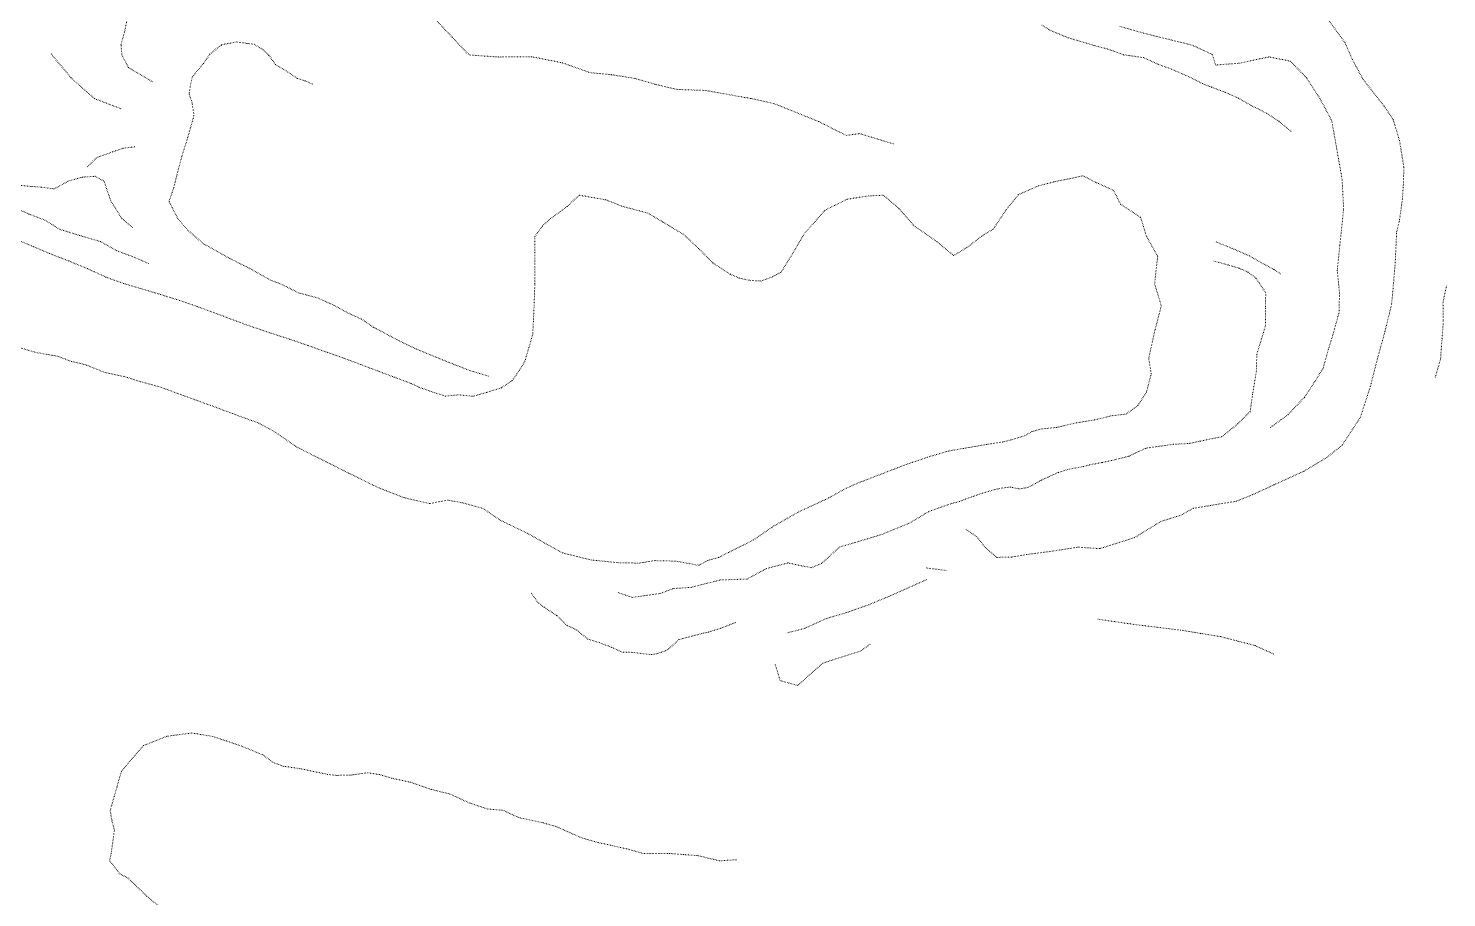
# Model space of a CAD drawing. Extents: x 682410 to 689460, y 7661803 to 7669124.
# Drawn here: x 686757.9 to 687082.6, y 7666570.3 to 7666769.3 of the extents above; entities that cross this region are included whole.
import ezdxf

# ---------------------------------------------------------------- set-up
doc = ezdxf.new("R2010")
doc.units = 0
doc.header["$MEASUREMENT"] = 0
doc.linetypes.add('DOT', pattern=[0.25, 0, -0.25])
doc.layers.add('02 TOE_Line', color=1, linetype='DOT', lineweight=20)

msp = doc.modelspace()

# ---------------------------------------------------------------- linework, layer by layer
at = {"layer": '02 TOE_Line'}
for points in [[(686786.27, 7666757.09, 3939.82), (686780.8, 7666760.34, 3939.75), (686779.29, 7666763.25, 3939.72), (686779.08, 7666765.57, 3939.69), (686780, 7666768.89, 3939.66), (686780.61, 7666772.26, 3939.7)], [(686851, 7666771.44, 3930.18), (686854.95, 7666767.29, 3930.21), (686858.77, 7666763.23, 3930.26), (686865.61, 7666762.76, 3930.24), (686873.14, 7666762.82, 3930.19), (686880.15, 7666761.43, 3930.1), (686886.44, 7666759.19, 3930.14), (686891.41, 7666758.71, 3930.18), (686896.79, 7666757.85, 3930.22), (686901.37, 7666756.52, 3930.3), (686906.53, 7666755.32, 3930.42), (686912.83, 7666755.12, 3930.64), (686923.33, 7666753.25, 3931.2), (686928.68, 7666752.08, 3931.53), (686938.87, 7666747.97, 3932.21), (686945.13, 7666744.81, 3932.64), (686948.2, 7666745.24, 3932.84), (686955.96, 7666742.87, 3933.31)], [(687055.36, 7666771.5, 3950.57), (687059.35, 7666766.03, 3950.81), (687061.02, 7666762.17, 3950.69), (687063.51, 7666757.61, 3950.92), (687068.38, 7666751.4, 3950.74), (687070.38, 7666748.41, 3950.82), (687071.81, 7666743.68, 3950.68), (687072.82, 7666737.51, 3950.5), (687072.69, 7666733.3, 3950.41), (687072.47, 7666730.13, 3950.35), (687071.79, 7666725.2, 3950.26), (687071.17, 7666722.76, 3950.15), (687070.82, 7666715.41, 3950.17), (687070.23, 7666708.49, 3950.2), (687070, 7666706.1, 3950.35), (687068.49, 7666699.94, 3950.22), (687066.81, 7666693.83, 3950.36), (687065.14, 7666687.32, 3950.46), (687062.88, 7666680.32, 3950.63), (687058.67, 7666673.88, 3950.78), (687055.18, 7666671.1, 3950.74), (687049.89, 7666667.93, 3950.75), (687043.03, 7666664.79, 3950.73), (687038.11, 7666662.55, 3950.67), (687034.5, 7666661.08, 3950.71), (687028.55, 7666660.11, 3950.58), (687024.61, 7666659.45, 3950.62), (687021.81, 7666657.89, 3950.74), (687017.19, 7666656.45, 3950.67), (687011.1, 7666652.72, 3950.72), (687003.19, 7666650.23, 3950.75), (686998.2, 7666650.55, 3950.8), (686992.39, 7666649.66, 3951.01), (686986.41, 7666648.86, 3950.78), (686983.04, 7666648.3, 3950.78), (686979.64, 7666648.21, 3950.79), (686977.01, 7666650.44, 3950.64), (686975.05, 7666652.93, 3950.48), (686972.43, 7666654.71, 3950.6)], [(687047.02, 7666745.73, 3939.85), (687044.17, 7666748.07, 3939.48), (687041.4, 7666749.89, 3939.39), (687037.76, 7666751.7, 3938.96), (687034.92, 7666753.36, 3938.47), (687031.87, 7666754.69, 3938.35), (687028.77, 7666755.87, 3938.42), (687026.69, 7666756.68, 3937.97), (687023.85, 7666758.14, 3937.63), (687019.64, 7666759.98, 3937.14), (687016.41, 7666761.16, 3936.79), (687013.2, 7666762.62, 3936.6), (687008.63, 7666763.27, 3936.07), (687005.34, 7666764.49, 3935.8), (687001.88, 7666765.4, 3935.75), (686995.96, 7666767.16, 3935.09), (686991.79, 7666768.89, 3934.72), (686989.88, 7666770.13, 3934.29)], [(687007.77, 7666769.78, 3940.24), (687014.05, 7666768, 3940.48), (687019.18, 7666766.75, 3940.64), (687024.29, 7666765.5, 3940.61), (687028.95, 7666763.35, 3940.27), (687029.74, 7666760.93, 3940.6), (687035.27, 7666761.34, 3940.6), (687041.89, 7666762.78, 3940.59), (687046.82, 7666761.82, 3940.58), (687050.51, 7666758.03, 3940.58), (687053.67, 7666753.15, 3940.57), (687056.33, 7666748.1, 3940.56), (687057.46, 7666741.65, 3940.55), (687058.67, 7666734.83, 3940.68), (687059.03, 7666727.94, 3940.81), (687058.15, 7666719.66, 3940.53), (687057.57, 7666713.9, 3940.83), (687058.07, 7666708.99, 3941.12), (687058.01, 7666704.43, 3941.38), (687056.71, 7666699.65, 3941.52), (687055.54, 7666695.86, 3941.53), (687054.33, 7666691.49, 3941.74), (687051.9, 7666687.62, 3941.99), (687050.04, 7666684.83, 3942.13), (687046.31, 7666680.91, 3942.61), (687042.29, 7666677.96, 3942.93)], [(686863.23, 7666689.7, 3941.16), (686858.9, 7666691, 3941.32), (686854.04, 7666692.9, 3941.14), (686851.02, 7666694.12, 3940.99), (686846.7, 7666695.92, 3940.88), (686843.21, 7666697.57, 3940.68), (686836.83, 7666700.93, 3941.03), (686834.18, 7666702.76, 3940.57), (686831.02, 7666704.18, 3940.43), (686827.81, 7666705.94, 3940.51), (686824.03, 7666707.64, 3940.48), (686819.75, 7666708.76, 3940.86), (686816.12, 7666710.61, 3940.67), (686813.24, 7666711.74, 3940.78), (686808.43, 7666714.43, 3940.75), (686804.03, 7666716.63, 3940.72), (686798.08, 7666719.96, 3940.69), (686794.35, 7666723.16, 3940.66), (686792.08, 7666725.77, 3940.64), (686790.08, 7666729.72, 3940.62), (686791.19, 7666732.9, 3940.6), (686791.9, 7666735.88, 3940.59), (686793.06, 7666740.2, 3940.56), (686794.35, 7666744.25, 3940.54), (686795.8, 7666749.37, 3940.51), (686795.33, 7666752.43, 3940.5), (686794.66, 7666754.3, 3940.49), (686794.94, 7666755.99, 3940.48), (686795.44, 7666758.29, 3940.46), (686797.98, 7666761.29, 3940.44), (686799.46, 7666763.44, 3940.43), (686802.04, 7666765.53, 3940.41), (686805.42, 7666766.21, 3940.4), (686808.16, 7666765.85, 3940.38), (686809.57, 7666765.67, 3940.38), (686811.61, 7666764.43, 3940.36), (686812.97, 7666763.14, 3940.35), (686814.48, 7666761.03, 3940.34), (686816.93, 7666759.56, 3940.32), (686819.46, 7666757.87, 3940.31), (686821.26, 7666757.28, 3940.3), (686823.15, 7666756.48, 3940.3)], [(686763.08, 7666763.49, 3950.64), (686767.68, 7666757.96, 3950.71), (686773.1, 7666753.19, 3950.73), (686779.08, 7666750.93, 3950.9)], [(686782.23, 7666742.19, 3951.69), (686779.52, 7666741.88, 3951.8), (686777.12, 7666741.02, 3951.9), (686773.48, 7666739.71, 3952.05), (686771.32, 7666737.54, 3952.07)], [(686755.32, 7666720.9, 3954.21), (686759.07, 7666719.34, 3953.82), (686762.75, 7666717.77, 3953.48), (686767.11, 7666716.08, 3953.1), (686771.39, 7666714.32, 3952.61), (686775.64, 7666712.37, 3952.1), (686779.7, 7666710.91, 3951.65), (686783.65, 7666709.74, 3951.32), (686787.74, 7666708.52, 3950.92), (686792.1, 7666707.17, 3950.5), (686796.54, 7666705.64, 3950.02), (686800.87, 7666704.06, 3949.58), (686805.15, 7666702.43, 3949.18), (686809.37, 7666700.91, 3948.73), (686813.59, 7666699.5, 3948.27), (686817.77, 7666698.14, 3947.82), (686821.97, 7666696.69, 3947.37), (686826.43, 7666695.12, 3946.85), (686830.19, 7666693.77, 3946.47), (686834.03, 7666692.35, 3946.05), (686837.93, 7666690.86, 3945.61), (686841.76, 7666689.44, 3945.17), (686845.6, 7666687.99, 3944.75), (686847.42, 7666687.11, 3944.55), (686850.93, 7666685.89, 3943.98), (686853.34, 7666685.15, 3943.55), (686856.42, 7666685.43, 3943.02), (686859.7, 7666685.09, 3942.5), (686863.02, 7666686.04, 3942.03), (686866.17, 7666687.03, 3941.51), (686868.68, 7666688.7, 3941.09), (686870.25, 7666690.96, 3940.49), (686871.57, 7666693.14, 3939.98), (686872.47, 7666696.25, 3939.58), (686873.37, 7666699.36, 3939.18), (686873.52, 7666702.59, 3938.81), (686873.67, 7666705.81, 3938.43), (686873.84, 7666710.89, 3937.89), (686873.82, 7666714.46, 3937.46), (686873.81, 7666718.03, 3937.03), (686873.86, 7666721.7, 3936.63), (686875.6, 7666724.08, 3936.74), (686877.46, 7666725.77, 3936.8), (686881.24, 7666728.55, 3936.08), (686884.01, 7666731.13, 3936), (686890.05, 7666730.09, 3935.52), (686894.04, 7666728.53, 3935.59), (686899.72, 7666727.03, 3935.07), (686903.21, 7666724.96, 3935.4), (686907.99, 7666722.09, 3935.15), (686911.33, 7666718.95, 3935.03), (686914.63, 7666715.59, 3934.97), (686918.61, 7666713.02, 3934.72), (686920.69, 7666712.15, 3934.88), (686922.87, 7666711.65, 3934.76), (686925.56, 7666711.47, 3934.09), (686928.21, 7666712.42, 3933.55), (686930.25, 7666713.54, 3933.7), (686933.2, 7666718.29, 3932.74), (686935.47, 7666722.23, 3932.22), (686940.21, 7666727.66, 3931.66), (686945.37, 7666730.21, 3931.19), (686950.26, 7666730.97, 3930.74), (686953.66, 7666731.13, 3930.6), (686957.28, 7666728.02, 3930.4), (686960.65, 7666724.15, 3930.49), (686965.87, 7666720.51, 3930.43), (686969.71, 7666717.32, 3930.3), (686972.97, 7666719.28, 3930.44), (686976.22, 7666721.8, 3930.53), (686978.8, 7666723.37, 3930.59), (686981.81, 7666727.87, 3930.54), (686984.56, 7666731.25, 3930.61), (686989.14, 7666733.26, 3930.79), (686992.71, 7666734.18, 3930.8), (686999.35, 7666735.55, 3931.09), (687002.53, 7666733.95, 3931.05), (687006.29, 7666732.28, 3931.01), (687007.96, 7666729.08, 3930.96), (687012.55, 7666726.02, 3930.92), (687013.94, 7666721.57, 3930.87), (687016.45, 7666717.12, 3930.8), (687015.75, 7666710.86, 3930.72), (687017.28, 7666705.85, 3930.64), (687015.82, 7666700.16, 3930.52), (687015.26, 7666697.74, 3930.41), (687014.39, 7666693.87, 3930.31), (687014.97, 7666690.24, 3930.39), (687013.86, 7666685.99, 3930.69), (687011.9, 7666682.96, 3930.83), (687009.29, 7666681.05, 3930.74), (687005.77, 7666680.61, 3930.67), (687002.01, 7666679.68, 3930.61), (686998.26, 7666679.1, 3930.69), (686993.29, 7666677.96, 3930.87), (686989.83, 7666677.62, 3930.46), (686987.66, 7666677.01, 3930.51), (686986.02, 7666676.06, 3930.74), (686982.82, 7666675.1, 3930.62), (686980.92, 7666674.63, 3930.6), (686977.24, 7666674.07, 3930.5), (686972.02, 7666673.17, 3930.71), (686968.55, 7666672.57, 3930.87), (686963.71, 7666671.14, 3931.5), (686960.28, 7666669.97, 3931.63), (686958.88, 7666669.49, 3931.87), (686953.34, 7666667.36, 3932.34), (686947.8, 7666665.23, 3932.81), (686944.92, 7666663.94, 3933.1), (686941.08, 7666661.79, 3933.74), (686937.85, 7666660.3, 3933.93), (686934.62, 7666658.81, 3934.12), (686931.61, 7666657.12, 3934.46), (686928.59, 7666655.42, 3934.8), (686923.86, 7666652.18, 3935.11), (686920.41, 7666650.47, 3935.3), (686915.94, 7666648.21, 3935.9), (686913.42, 7666647.5, 3935.98), (686911.39, 7666646.4, 3936.23), (686906.15, 7666647.36, 3936.8), (686901.23, 7666647.48, 3937.32), (686897.72, 7666646.91, 3937.61), (686892.89, 7666647, 3937.99), (686886.77, 7666647.62, 3938.42), (686880.2, 7666649.23, 3939), (686876.16, 7666651.49, 3939.42), (686872.12, 7666653.75, 3939.84), (686867.96, 7666655.73, 3940.76), (686865.78, 7666656.81, 3940.96), (686862.02, 7666659.42, 3941.58), (686857.19, 7666660.73, 3942.43), (686853.84, 7666661.33, 3942.81), (686849.78, 7666660.52, 3943.35), (686843.83, 7666661.91, 3943.86), (686837.97, 7666664.19, 3944.66), (686831.17, 7666667.53, 3945.13), (686825.93, 7666670.16, 3945.81), (686819.37, 7666673.46, 3946.48), (686814.12, 7666677.07, 3947.06), (686810.66, 7666678.94, 3947.55), (686804.61, 7666681.14, 3948.24), (686799.63, 7666683, 3948.79), (686793.35, 7666685.27, 3949.59), (686787.76, 7666687.32, 3950.3), (686783.62, 7666688.42, 3950.86), (686780, 7666689.57, 3951.37), (686775.46, 7666690.53, 3951.91), (686770.92, 7666692.33, 3952.45), (686767.74, 7666693.06, 3952.82), (686764.52, 7666694.29, 3953.14), (686759.66, 7666695.11, 3953.71), (686755.01, 7666696.49, 3954.1)], [(686755.2, 7666733.46, 3954.81), (686758.49, 7666733.15, 3954.04), (686760.84, 7666732.97, 3954.31), (686763.75, 7666732.57, 3953.95), (686767.05, 7666734.35, 3953.04), (686770.29, 7666735.27, 3952.43), (686773.17, 7666735.45, 3952.18), (686775.2, 7666734.37, 3951.97), (686776.74, 7666729.85, 3952.38), (686779.28, 7666725.78, 3952.11), (686781.86, 7666723.64, 3951.67)], [(686785.36, 7666715.49, 3951.32), (686782.16, 7666716.9, 3951.67), (686778.12, 7666718.41, 3952.09), (686774.4, 7666720.5, 3952.43), (686769.64, 7666721.9, 3952.86), (686765.01, 7666723.33, 3953.48), (686761.7, 7666725.41, 3953.69), (686757.98, 7666726.82, 3954.13), (686753.87, 7666728.69, 3954.48)], [(687029.86, 7666720.42, 3940.12), (687033.52, 7666718.95, 3940.37), (687037.49, 7666717.22, 3940.72), (687040.5, 7666715.5, 3940.96), (687043.1, 7666714.11, 3941.18), (687044.69, 7666713.06, 3941.28)], [(686892.9, 7666640.16, 3940.79), (686896.17, 7666639.05, 3940.8), (686902.7, 7666639.99, 3940.81), (686905.48, 7666641.08, 3940.82), (686909.62, 7666641.36, 3940.83), (686916.34, 7666643.05, 3940.84), (686922.46, 7666643.26, 3940.85), (686926.9, 7666645.67, 3940.86), (686931.75, 7666646.94, 3940.88), (686937.15, 7666645.85, 3940.89), (686939.46, 7666646.81, 3940.89), (686943.59, 7666650.55, 3940.9), (686953.26, 7666653.47, 3941.09), (686959.73, 7666656.11, 3941.04), (686963.95, 7666658.68, 3940.79), (686969.32, 7666660.57, 3940.43), (686971.08, 7666661, 3940.36), (686972.44, 7666661.56, 3940.36), (686974.2, 7666662.16, 3940.39), (686975.29, 7666662.58, 3940.36), (686977.33, 7666663.21, 3940.44), (686978.67, 7666663.61, 3940.5), (686979.9, 7666663.92, 3940.36), (686981.28, 7666664.16, 3940.35), (686982.81, 7666664.32, 3940.43), (686984.85, 7666663.88, 3940.53), (686986.86, 7666664.28, 3940.54), (686988.43, 7666665.12, 3940.6), (686989.84, 7666665.91, 3940.59), (686991.35, 7666666.6, 3940.59), (686993.76, 7666667.68, 3940.59), (686996.19, 7666668.43, 3940.59), (686999.44, 7666669.01, 3940.59), (687001.12, 7666669.47, 3940.59), (687003.77, 7666669.93, 3940.58), (687006.69, 7666670.59, 3940.58), (687009.92, 7666671.39, 3940.58), (687011.32, 7666672.08, 3940.58), (687013.77, 7666673.23, 3940.58), (687020.08, 7666674.1, 3940.57), (687023.66, 7666674.31, 3940.57), (687026.2, 7666674.82, 3941.02), (687031.17, 7666675.86, 3941.37), (687034.79, 7666678.79, 3941.38), (687037.62, 7666681.59, 3941.81), (687038.18, 7666685.56, 3941.45), (687039.09, 7666691.08, 3941.27), (687039.13, 7666694.63, 3941.33), (687041.14, 7666701.23, 3941.05), (687041.1, 7666705.26, 3941.01), (687041.2, 7666708.77, 3940.54), (687038.95, 7666712.16, 3940.54), (687037.12, 7666713.53, 3940.54), (687035.02, 7666714.44, 3940.54), (687032.45, 7666715.19, 3940.53), (687029.16, 7666716.1, 3940.53)], [(687080.01, 7666689.46, 3960.15), (687081.22, 7666693.65, 3960.15), (687081.55, 7666698.27, 3960.15), (687081.85, 7666702.33, 3960.16), (687081.77, 7666706.53, 3960.16), (687082.61, 7666710.46, 3960.17)], [(686968.02, 7666645.23, 3950.33), (686963.24, 7666645.83, 3950.74)], [(686963.55, 7666643.14, 3950.29), (686959.23, 7666641.19, 3950.35), (686954.89, 7666639.27, 3950.5), (686950.3, 7666637.39, 3950.65), (686945.33, 7666635.62, 3950.93), (686940.61, 7666634.23, 3951.26), (686935.62, 7666631.97, 3951.55), (686931.54, 7666630.91, 3951.76)], [(686919.77, 7666633.31, 3950.85), (686916.37, 7666631.98, 3950.74), (686913.62, 7666631.13, 3950.67), (686912.41, 7666630.87, 3950.88), (686906.8, 7666629.39, 3950.83), (686904.78, 7666627.5, 3950.67), (686903.87, 7666626.89, 3950.69), (686902.01, 7666626.22, 3950.87), (686900.52, 7666625.95, 3950.72), (686896.31, 7666626.46, 3950.7), (686894.89, 7666626.54, 3950.9), (686893.81, 7666626.54, 3951.09), (686891.37, 7666627.66, 3951.02), (686888.7, 7666628.68, 3951.2), (686885.99, 7666629.5, 3950.98), (686883.33, 7666631.65, 3950.48), (686881.22, 7666632.64, 3950.44), (686878.81, 7666634.95, 3950.55), (686875.97, 7666636.8, 3950.68), (686874.57, 7666637.85, 3950.55), (686872.97, 7666640.15, 3950.46)], [(687043.01, 7666626.09, 3970.41), (687038.75, 7666628.03, 3970.39), (687034.82, 7666629.05, 3970.39), (687030.88, 7666630.07, 3970.38), (687026.28, 7666630.82, 3970.37), (687021.67, 7666631.57, 3970.35), (687016.49, 7666632.2, 3970.34), (687011.32, 7666632.83, 3970.33), (687006.62, 7666633.51, 3970.4), (687002.54, 7666634.11, 3970.47)], [(686950.63, 7666628.36, 3959.87), (686948.41, 7666626.77, 3959.93), (686939.77, 7666624.02, 3960.33), (686934.04, 7666618.91, 3960.4), (686930.02, 7666620, 3960.45), (686928.82, 7666623.95, 3960.33)], [(686920.11, 7666579.02, 3980.52), (686916.17, 7666578.76, 3980.48), (686911.17, 7666579.93, 3980.65), (686907.89, 7666580.19, 3980.62), (686904.61, 7666580.45, 3980.58), (686898.65, 7666580.43, 3980.59), (686894.88, 7666581.51, 3980.52), (686891.55, 7666582.24, 3980.5), (686888.22, 7666582.96, 3980.48), (686884.49, 7666584.03, 3980.61), (686881.7, 7666585.28, 3980.61), (686878.91, 7666586.53, 3980.61), (686875.73, 7666587.47, 3980.68), (686870.52, 7666588.57, 3980.7), (686869.66, 7666588.87, 3980.51), (686866.52, 7666590.33, 3980.51), (686863.06, 7666590.61, 3980.51), (686858.82, 7666592.01, 3980.51), (686854.38, 7666594.05, 3980.51), (686850.13, 7666595.1, 3980.51), (686845.31, 7666596.78, 3980.51), (686841.01, 7666597.66, 3980.5), (686838.33, 7666598.5, 3980.51), (686835.52, 7666598.92, 3980.5), (686831.77, 7666598.39, 3980.5), (686828.56, 7666598.31, 3980.5), (686826.29, 7666598.56, 3980.5), (686819.91, 7666599.89, 3980.5), (686816.25, 7666600.41, 3980.5), (686813.96, 7666601.25, 3980.26), (686811.52, 7666603.04, 3980.27), (686806.3, 7666605.16, 3980.29), (686803.21, 7666606.19, 3980.38), (686800.11, 7666607.23, 3980.47), (686795.28, 7666608.02, 3980.42), (686789.55, 7666607.26, 3980.58), (686784.24, 7666605.14, 3980.74), (686781.49, 7666602.03, 3980.41), (686779.14, 7666599.15, 3980.84), (686778.13, 7666595.55, 3980.58), (686776.6, 7666590.25, 3980.57), (686777.01, 7666587.93, 3980.56), (686777.58, 7666585.81, 3980.56), (686776.83, 7666580.44, 3980.55), (686776.49, 7666578.79, 3980.55), (686778.8, 7666575.78, 3980.54), (686780.65, 7666574.84, 3980.53), (686785.02, 7666570.66, 3980.52), (686788.19, 7666568.02, 3980.51)]]:
    msp.add_polyline3d(points, dxfattribs=at)

doc.saveas('drawing.dxf')
